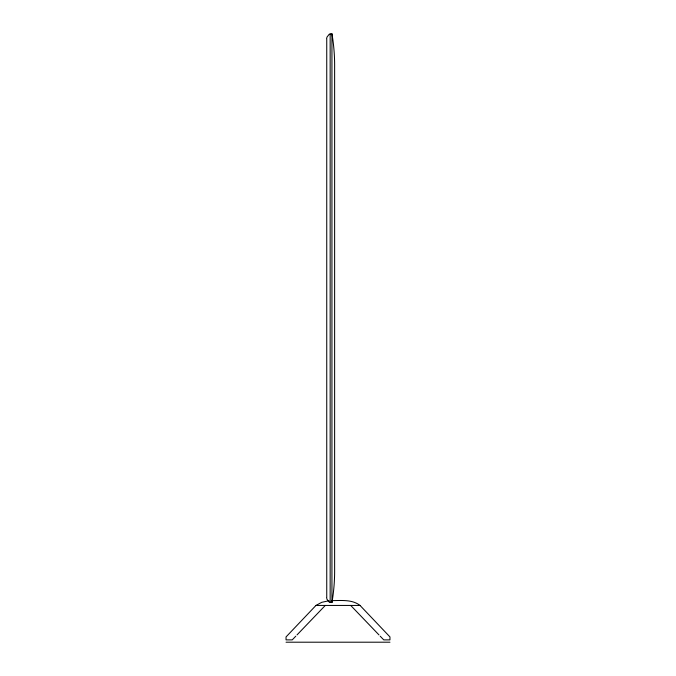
<?xml version="1.0" encoding="UTF-8"?>
<svg xmlns="http://www.w3.org/2000/svg" width="676" height="676" viewBox="0 0 676 676"><rect width="100%" height="100%" fill="white"/><g stroke="black" fill="none" stroke-linecap="round" stroke-linejoin="round"><path stroke-width="1.01" d="M328.959 600.744L321.734 602.324L315.962 605.442L286.041 636.927L286.041 639.885L292.243 639.885L295.784 636.2M297.009 634.916L325.283 605.442M326.745 597.753A10.258 7.03 0 0 0 326.981 599.266L329.195 602.079L331.941 602.561A399.203 273.56 0 0 0 334.628 569.251L334.628 67.11A399.203 273.56 0 0 0 331.941 33.8L329.195 34.282L326.981 37.104A10.258 7.03 0 0 0 326.745 38.608M332.026 600.601C341.287 600.601 352.137 599.299 360.038 605.442L389.959 636.927L389.959 639.885L383.757 639.885L380.216 636.2M315.962 605.442L360.038 605.442M286.041 642.2L389.959 642.2M350.717 605.442L378.991 634.916M331.941 33.8L331.941 602.561M330.158 33.8L330.158 602.561M326.745 39.157L326.745 597.212"/></g></svg>
